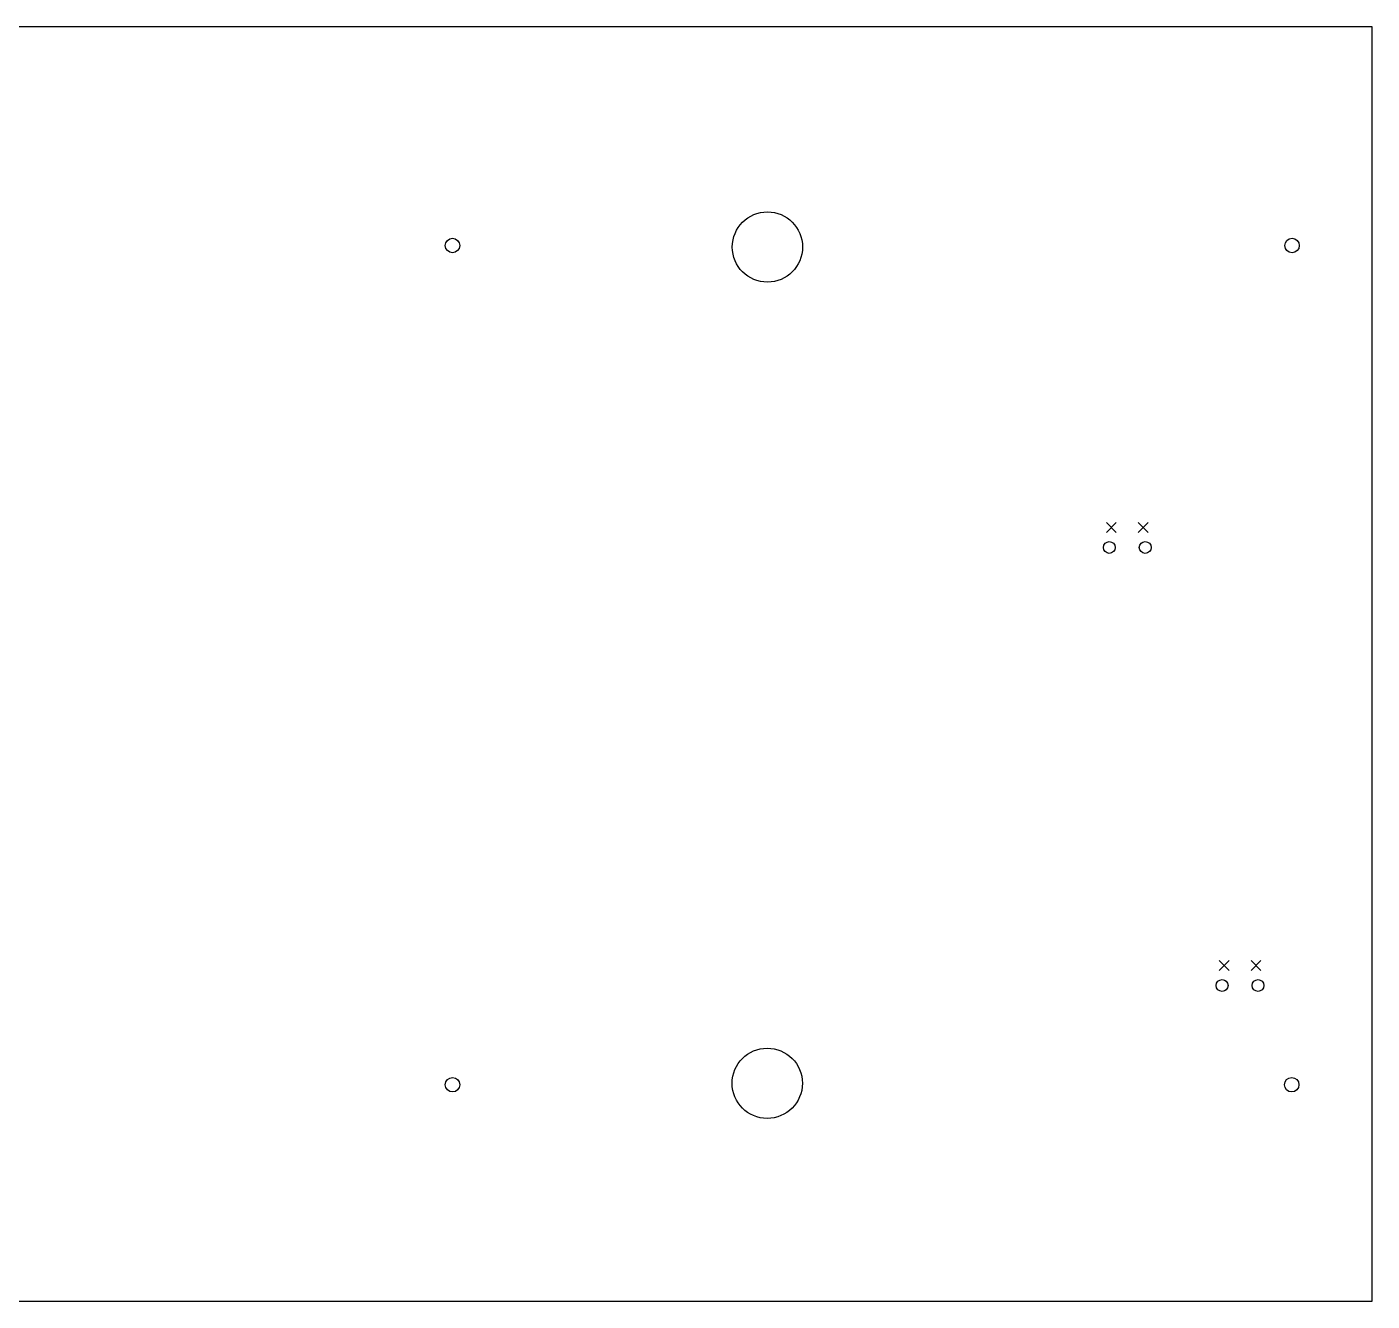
# Model space of a CAD drawing. Extents: x 11 to 419, y -233 to -23.
# Drawn here: x 214.8 to 419, y -216.5 to -23 of the extents above; entities that cross this region are included whole.
import ezdxf

# ---------------------------------------------------------------- set-up
doc = ezdxf.new("R2010")
doc.units = 0
doc.layers.add('BLACK', color=7, linetype='CONTINUOUS')

msp = doc.modelspace()

# ---------------------------------------------------------------- linework, layer by layer
at = {"layer": 'BLACK', "linetype": 'CONTINUOUS'}
for p, q in [((418.973, -23), (12.573, -23)), ((418.973, -216.5), (418.973, -23)), ((378.637, -98.2734), (380.137, -99.7734)), ((380.137, -98.2734), (378.637, -99.7734)), ((383.487, -98.2734), (384.987, -99.7734)), ((384.987, -98.2734), (383.487, -99.7734)), ((395.757, -164.796), (397.257, -166.296)), ((397.257, -164.796), (395.757, -166.296)), ((400.607, -164.796), (402.107, -166.296)), ((402.107, -164.796), (400.607, -166.296)), ((12.573, -216.5), (418.973, -216.5))]:
    msp.add_line(p, q, dxfattribs=at)
at = {"layer": 'BLACK'}
for centre, radius in [((327.189, -56.427), 5.334), ((279.387, -56.2), 1.1), ((406.822, -56.2), 1.1), ((379.087, -102.053), 0.9), ((384.537, -102.053), 0.9), ((396.207, -168.576), 0.9), ((401.657, -168.576), 0.9), ((327.161, -183.423), 5.334), ((279.389, -183.634), 1.1), ((406.77, -183.634), 1.1)]:
    msp.add_circle(centre, radius, dxfattribs=at)

doc.saveas('drawing.dxf')
